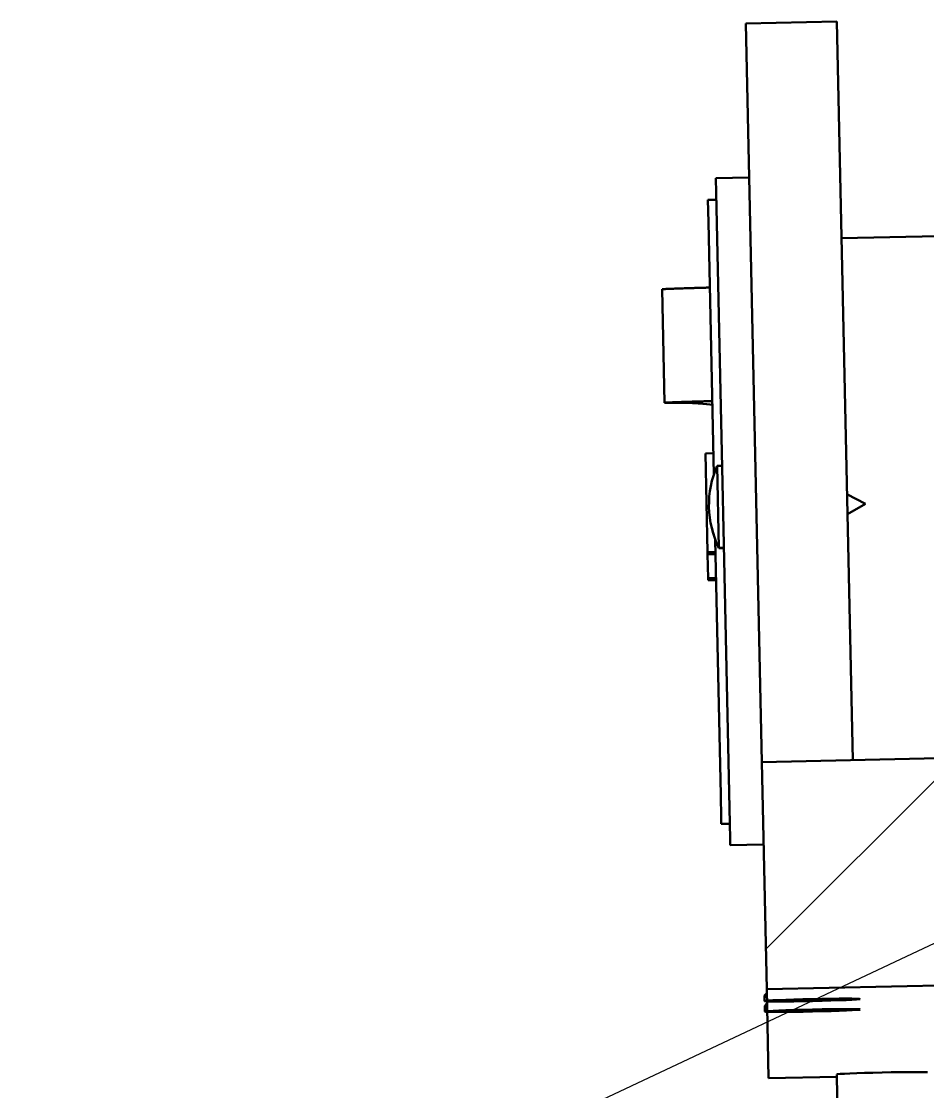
# Model space of a CAD drawing. Header units: millimetres. Extents: x 0 to 2625, y 0 to 1856.
# Drawn here: x 1463.7 to 1543.5, y 1264.1 to 1358.4 of the extents above; entities that cross this region are included whole.
import ezdxf

# ---------------------------------------------------------------- set-up
doc = ezdxf.new("R2010")
doc.units = ezdxf.units.MM
doc.header["$LTSCALE"] = 6.25
for name, color, linetype, lineweight in [('Hatch (ISO)', 7, 'Continuous', 18), ('Symbol (ISO)', 7, 'Continuous', 25), ('Visible (ISO)', 7, 'Continuous', 50)]:
    doc.layers.add(name, color=color, linetype=linetype, lineweight=lineweight)
doc.styles.add('Note Text (ISO)', font='tahoma.ttf')
doc.dimstyles.new('Default - Method 1b (ISO)$7', dxfattribs={"dimscale": 6.25, "dimtxt": 3.5, "dimasz": 2.5, "dimexe": 3.175, "dimexo": 0, "dimgap": 0.762, "dimtad": 1, "dimtoh": 1, "dimrnd": 1e-08, "dimtxsty": 'Note Text (ISO)', "dimcen": 0.09, "dimdle": 10, "dimclrd": 256, "dimclre": 256, "dimclrt": 256, "dimazin": 2, "dimtfac": 1, "dimtmove": 0, "dimatfit": 3, "dimfxl": 1, "dimtolj": 1, "dimlwd": -1, "dimlwe": -1, "dimarcsym": 0})

msp = doc.modelspace()

# ---------------------------------------------------------------- hatches: boundary and pattern name
at = {"layer": 'Hatch (ISO)'}
h = msp.add_hatch(dxfattribs=at)
h.set_pattern_fill('ANSI31', color=256, scale=158.75, style=0)
h.set_pattern_definition([(45, (0, 0), (-14.03165, 14.03165), [])])
h.paths.add_polyline_path([(2169.17, 1286.87), (2168.741, 1306.87), (1528.888, 1293.147), (1529.317, 1273.147)])

# ---------------------------------------------------------------- linework, layer by layer
at = {"layer": 'Visible (ISO)'}
for p, q in [((1535.491, 1358.366), (1527.493, 1358.195)), ((1528.888, 1293.147), (1527.493, 1358.195)), ((1536.886, 1293.318), (1535.491, 1358.366)), ((1524.855, 1344.549), (1527.784, 1344.612)), ((1524.855, 1344.549), (1524.882, 1343.271)), ((1525.459, 1316.395), (1524.882, 1343.271)), ((1524.146, 1342.648), (1524.895, 1342.664)), ((1524.146, 1342.648), (1524.188, 1340.691)), ((1524.664, 1318.482), (1524.188, 1340.691)), ((1544.398, 1339.47), (1535.9, 1339.288)), ((1520.328, 1324.795), (1520.113, 1334.791)), ((1523.924, 1320.32), (1524.624, 1320.335)), ((1524.111, 1311.624), (1523.924, 1320.32)), ((1525.398, 1319.246), (1524.948, 1319.236)), ((1525.103, 1312.008), (1524.948, 1319.236)), ((1538.023, 1315.89), (1536.384, 1316.741)), ((1525.459, 1316.395), (1525.488, 1315.032)), ((1538.023, 1315.89), (1536.422, 1314.97)), ((1526.074, 1287.734), (1525.488, 1315.032)), ((1525.269, 1290.264), (1524.787, 1312.727)), ((1525.103, 1312.008), (1525.553, 1312.018)), ((1525.553, 1311.996), (1525.103, 1311.987)), ((1524.111, 1311.624), (1524.811, 1311.639)), ((1524.114, 1311.453), (1524.111, 1311.624)), ((1524.114, 1311.453), (1524.814, 1311.468)), ((1524.159, 1309.354), (1524.114, 1311.453)), ((1524.159, 1309.354), (1524.859, 1309.369)), ((1524.164, 1309.163), (1524.159, 1309.354)), ((1524.164, 1309.163), (1524.863, 1309.178)), ((2168.741, 1306.87), (1528.888, 1293.147)), ((1528.888, 1293.147), (1529.317, 1273.147)), ((1525.269, 1290.264), (1525.313, 1288.222)), ((1525.324, 1287.705), (1525.313, 1288.222)), ((1525.324, 1287.704), (1526.074, 1287.72)), ((1525.324, 1287.705), (1525.324, 1287.704)), ((1526.074, 1287.734), (1526.103, 1286.376)), ((1526.114, 1285.835), (1526.103, 1286.376)), ((1529.317, 1273.147), (2169.17, 1286.87)), ((1526.114, 1285.835), (1529.044, 1285.898)), ((1526.114, 1285.835), (1526.114, 1285.835)), ((1529.485, 1265.303), (1529.317, 1273.147)), ((1529.139, 1272.104), (1529.129, 1272.604)), ((1529.324, 1272.809), (1529.13, 1272.606)), ((1531.074, 1272.157), (1532.285, 1272.178)), ((1531.075, 1272.134), (1532.285, 1272.165)), ((1531.782, 1272.194), (1532.785, 1272.198)), ((1532.619, 1272.191), (1531.782, 1272.194)), ((1531.784, 1272.127), (1532.62, 1272.167)), ((1532.786, 1272.167), (1531.784, 1272.127)), ((1532.799, 1272.231), (1533.023, 1272.21)), ((1532.801, 1272.134), (1533.024, 1272.165)), ((1533.027, 1272.209), (1533.029, 1272.23)), ((1533.028, 1272.166), (1533.033, 1272.23)), ((1533.649, 1272.179), (1533.642, 1272.243)), ((1533.649, 1272.222), (1533.646, 1272.243)), ((1533.875, 1272.254), (1533.653, 1272.224)), ((1533.877, 1272.157), (1533.654, 1272.178)), ((1533.891, 1272.221), (1534.893, 1272.261)), ((1534.894, 1272.194), (1533.892, 1272.191)), ((1534.893, 1272.261), (1534.057, 1272.221)), ((1534.058, 1272.198), (1534.894, 1272.194)), ((1535.602, 1272.254), (1534.392, 1272.224)), ((1535.603, 1272.231), (1534.392, 1272.21)), ((1529.159, 1271.187), (1529.148, 1271.687)), ((1529.344, 1271.892), (1529.149, 1271.689)), ((1531.094, 1271.24), (1532.304, 1271.262)), ((1531.094, 1271.217), (1532.305, 1271.248)), ((1531.802, 1271.277), (1532.805, 1271.281)), ((1532.639, 1271.274), (1531.802, 1271.277)), ((1531.804, 1271.211), (1532.639, 1271.25)), ((1532.805, 1271.25), (1531.804, 1271.211)), ((1532.819, 1271.314), (1533.042, 1271.293)), ((1532.821, 1271.217), (1533.043, 1271.248)), ((1533.047, 1271.292), (1533.048, 1271.313)), ((1533.048, 1271.249), (1533.052, 1271.313)), ((1533.669, 1271.263), (1533.662, 1271.326)), ((1533.668, 1271.306), (1533.666, 1271.326)), ((1533.895, 1271.337), (1533.673, 1271.307)), ((1533.897, 1271.24), (1533.674, 1271.262)), ((1533.911, 1271.305), (1534.913, 1271.344)), ((1534.914, 1271.277), (1533.911, 1271.274)), ((1534.913, 1271.344), (1534.077, 1271.305)), ((1534.077, 1271.281), (1534.914, 1271.277)), ((1535.622, 1271.337), (1534.412, 1271.307)), ((1535.622, 1271.314), (1534.412, 1271.293)), ((1535.9, 1246.055), (1535.479, 1265.646)), ((1535.484, 1265.432), (1529.485, 1265.303))]:
    msp.add_line(p, q, dxfattribs=at)
for centre, major_axis, ratio, start_param, end_param in [((1532.95, 1315.792), (-8.71, -0.187), 0.99977, 5.85524, 6.71113), ((1532.95, 1315.771), (-8.71, -0.187), 0.99977, 6.281954, 6.71113), ((1533.328, 1272.694), (-4.199, -0.09), 0.021443, 5.973341, 6.283185), ((1532.336, 1272.186), (0.286, 0.006), 0.021443, 4.530432, 6.12914), ((1532.337, 1272.16), (0.286, 0.006), 0.021443, 0.154045, 1.752753), ((1532.373, 1271.929), (0.214, 0.46), 0.302168, 5.451296, 5.468421), ((1532.373, 1271.902), (-0.217, -0.453), 0.296859, 2.330047, 2.413805), ((1532.722, 1271.902), (-0.208, 0.451), 0.377376, 5.158488, 5.243658), ((1532.741, 1272.203), (0.286, 0.006), 0.021443, 4.866434, 6.465142), ((1532.742, 1272.16), (0.286, 0.006), 0.021443, 6.101229, 7.699937), ((1533.935, 1272.228), (-0.286, -0.006), 0.021443, 6.101229, 7.699937), ((1533.936, 1272.186), (-0.286, -0.006), 0.021443, 4.866434, 6.465142), ((1533.967, 1271.929), (-0.188, -0.459), 0.377376, 4.18112, 4.26629), ((1534.315, 1271.943), (-0.236, 0.443), 0.296859, 0.727788, 0.811545), ((1534.315, 1271.97), (0.233, -0.451), 0.302168, 3.956357, 3.973482), ((1534.34, 1272.228), (-0.286, -0.006), 0.021443, 0.154045, 1.752753), ((1534.34, 1272.203), (-0.286, -0.006), 0.021443, 4.530432, 6.12914), ((1533.347, 1271.777), (-4.199, -0.09), 0.021443, 5.973341, 6.283185), ((1532.356, 1271.269), (0.286, 0.006), 0.021443, 4.530432, 6.12914), ((1532.357, 1271.243), (0.286, 0.006), 0.021443, 0.154045, 1.752753), ((1532.393, 1270.985), (-0.217, -0.453), 0.296859, 2.330047, 2.413805), ((1532.392, 1271.012), (0.214, 0.46), 0.302168, 5.451296, 5.468421), ((1532.742, 1270.985), (-0.208, 0.451), 0.377376, 5.158488, 5.243658), ((1532.761, 1271.286), (0.286, 0.006), 0.021443, 4.866434, 6.465142), ((1532.762, 1271.243), (0.286, 0.006), 0.021443, 6.101229, 7.699937), ((1533.954, 1271.312), (-0.286, -0.006), 0.021443, 6.101229, 7.699937), ((1533.955, 1271.269), (-0.286, -0.006), 0.021443, 4.866434, 6.465142), ((1533.987, 1271.012), (-0.188, -0.459), 0.377376, 4.18112, 4.26629), ((1534.335, 1271.027), (-0.236, 0.443), 0.296859, 0.727788, 0.811545), ((1534.334, 1271.053), (0.233, -0.451), 0.302168, 3.956357, 3.973482), ((1534.36, 1271.312), (-0.286, -0.006), 0.021443, 0.154045, 1.752753), ((1534.36, 1271.286), (-0.286, -0.006), 0.021443, 4.530432, 6.12914), ((1539.478, 1265.732), (-3.999, -0.086), 0.021443, 3.141593, 6.283185)]:
    msp.add_ellipse(centre, major_axis=major_axis, ratio=ratio, start_param=start_param, end_param=end_param, dxfattribs=at)
for centre, major_axis in [((1533.338, 1272.194), (4.199, 0.09)), ((1533.338, 1272.194), (-2, -0.043)), ((1533.358, 1271.277), (4.199, 0.09)), ((1533.358, 1271.277), (-2, -0.043))]:
    msp.add_ellipse(centre, major_axis=major_axis, ratio=0.021443, dxfattribs=at)
for points, degree in [([(1524.311, 1334.928), (1521.813, 1334.868), (1520.113, 1334.791)], 2), ([(1520.328, 1324.795), (1522.028, 1324.872), (1524.526, 1324.932)], 2), ([(1520.328, 1324.795), (1523.228, 1324.781), (1523.938, 1324.692), (1524.532, 1324.611)], 3)]:
    msp.add_open_spline(points, degree=degree, dxfattribs=at)

# ---------------------------------------------------------------- leaders
at = {"layer": 'Symbol (ISO)', "annotation_type": 0, "has_hookline": 1, "hookline_direction": 1}
for points, text_width in [([(1616.705, 1307.405), (1460.058, 1045.072), (1444.433, 1045.072)], 163.512), ([(1596.878, 1302.066), (1368.641, 1194.575), (1353.016, 1194.575)], 427.29)]:
    msp.add_leader(points, dimstyle='Default - Method 1b (ISO)$7', override={"dimtad": 0}, dxfattribs=dict(at, text_width=text_width))

doc.saveas('drawing.dxf')
